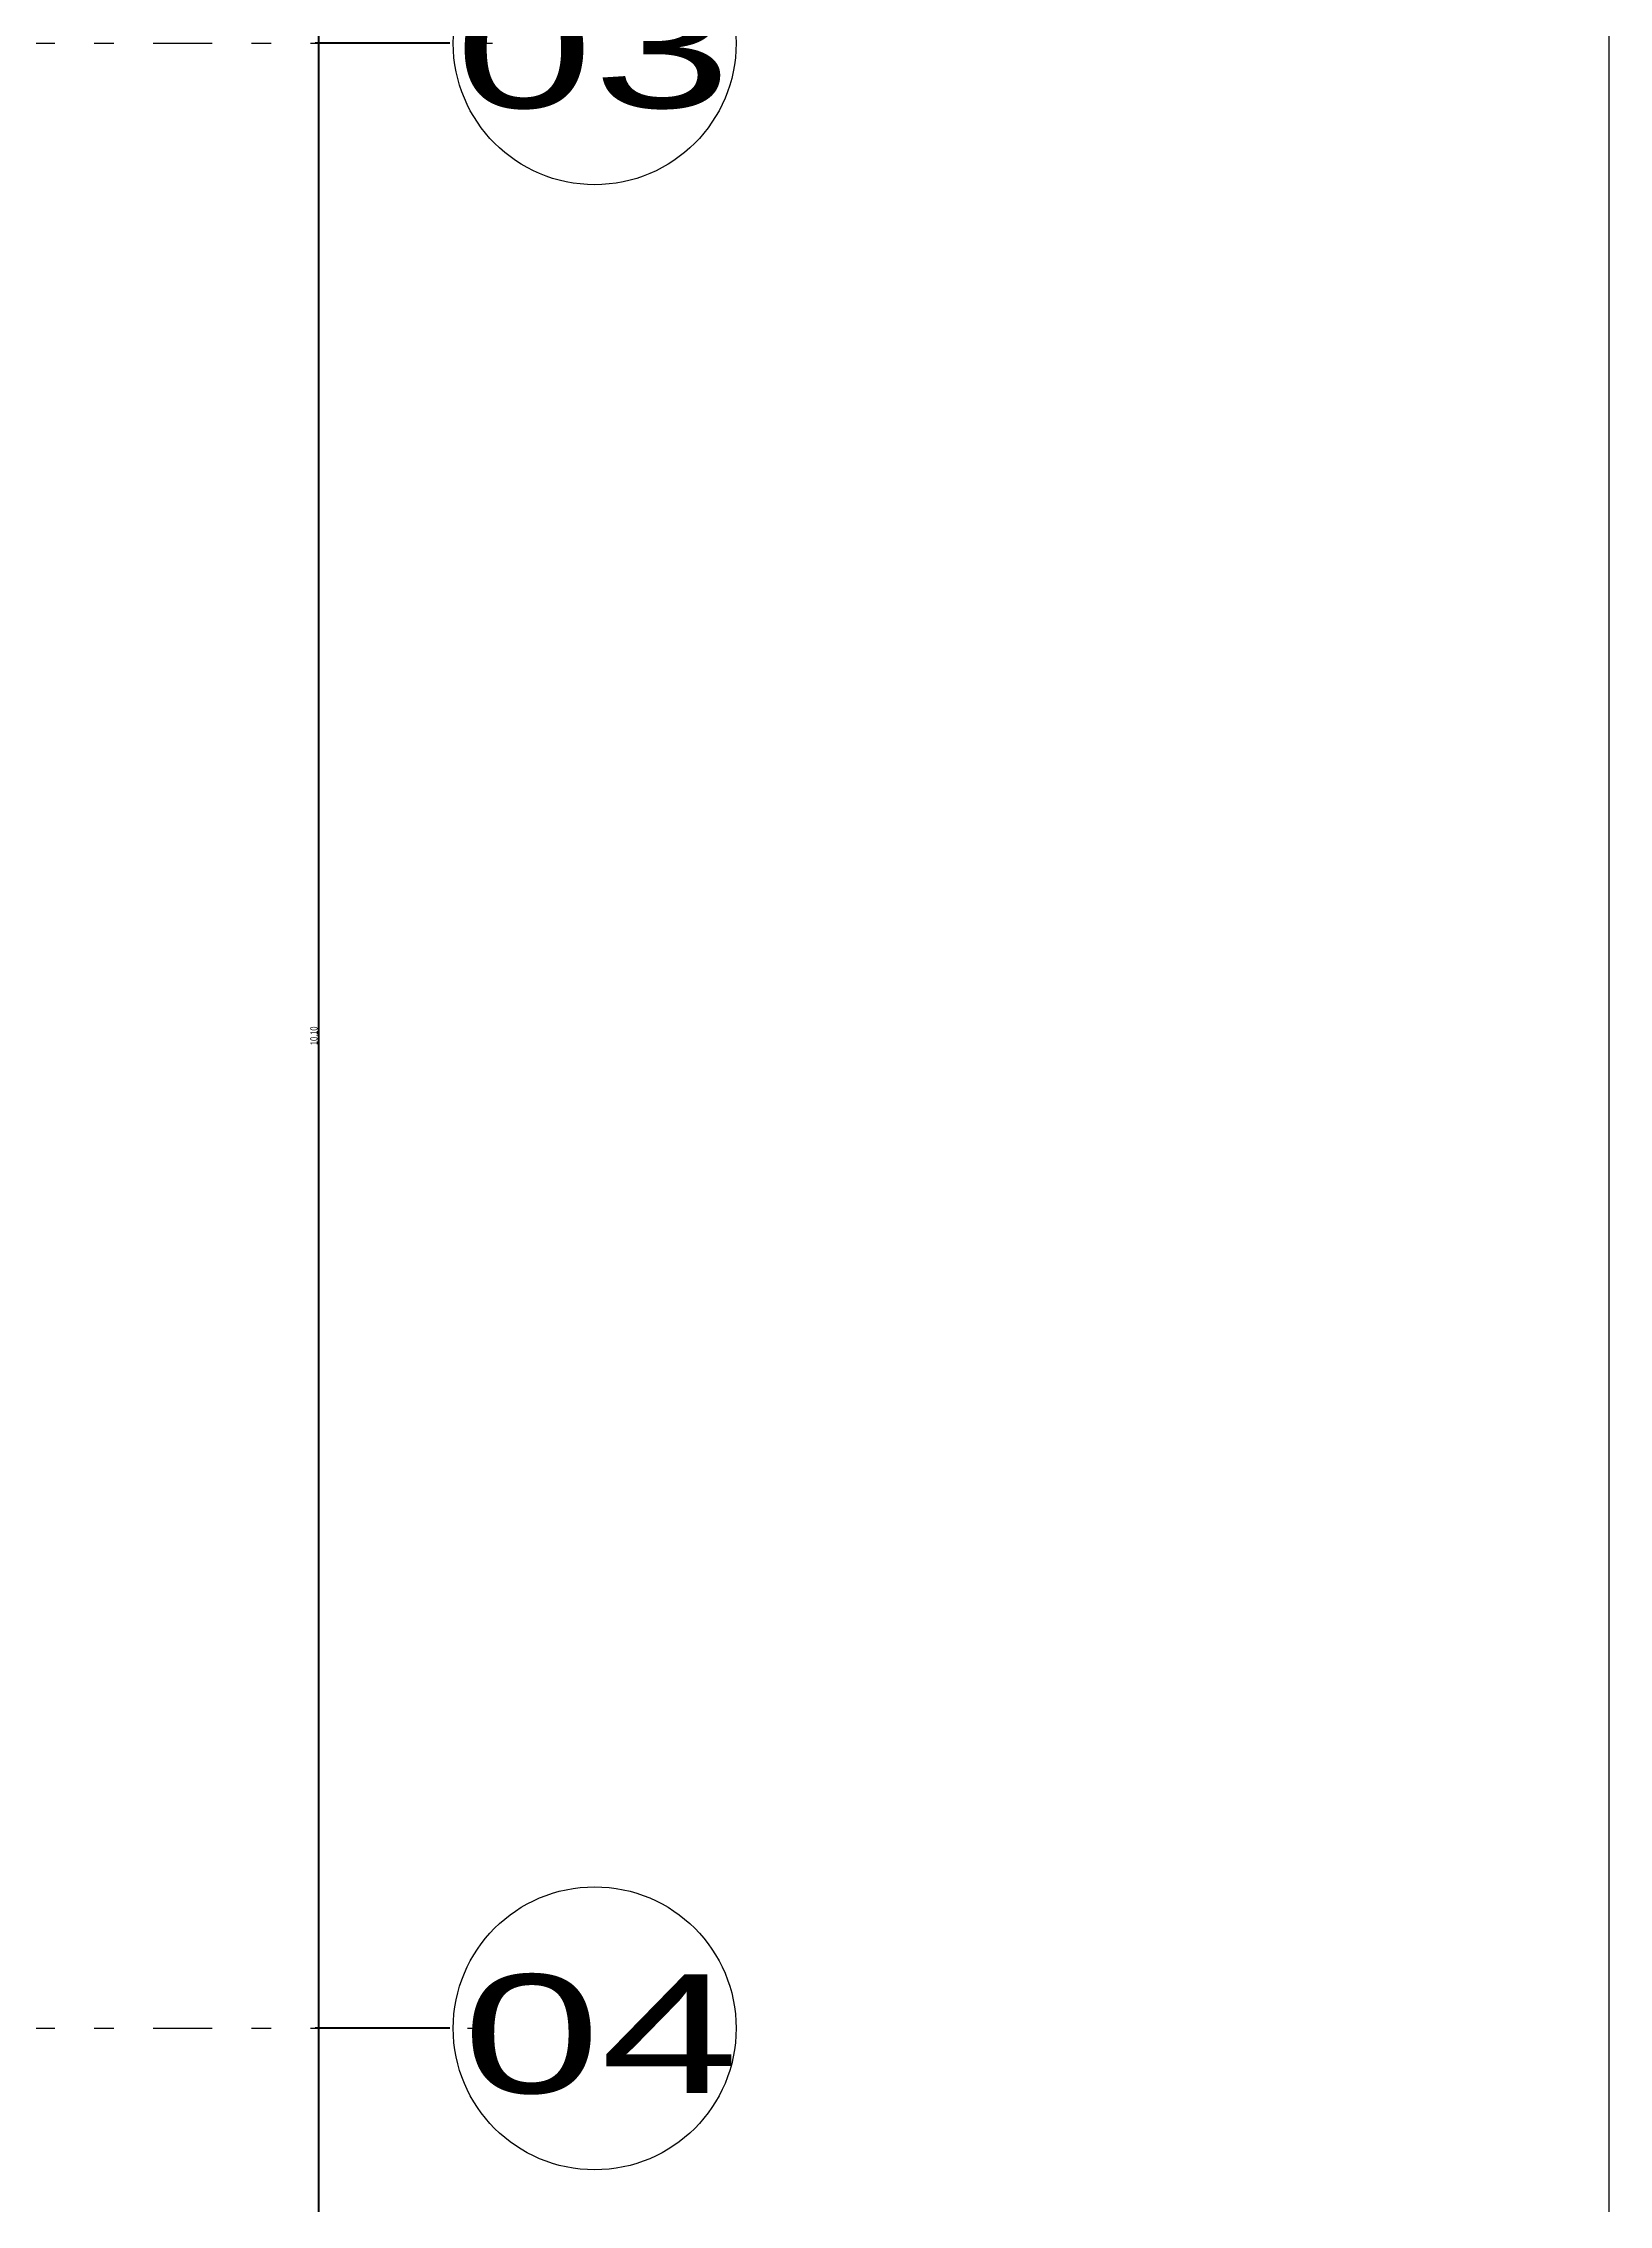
# Model space of a CAD drawing. Header units: millimetres. Extents: x 3781 to 4924, y 1639 to 1721.
# Drawn here: x 3831.09 to 3839.05, y 1675.31 to 1686.3 of the extents above; entities that cross this region are included whole.
import ezdxf

# ---------------------------------------------------------------- set-up
doc = ezdxf.new("R2010")
doc.units = ezdxf.units.MM
doc.linetypes.add('CENTER', pattern=[0.7, 0.3, -0.2, 0, -0.2])
doc.layers.get('Defpoints').update_dxf_attribs({"color": 255})
for name, color, linetype in [('1amobla', 2, 'Continuous'), ('_ACHU3', 253, 'Continuous'), ('EJE-ESTRUCTURA', 1, 'CENTER'), ('JCA_COTAS', 1, 'Continuous'), ('JCA_TEXTO1', 2, 'Continuous'), ('JCA_TEXTO2', 3, 'Continuous')]:
    doc.layers.add(name, color=color, linetype=linetype)
doc.layers.add('Muro', color=4, linetype='Continuous', lineweight=40)
doc.styles.add('ROMANS', font='arial.ttf', dxfattribs={"width": 0.7})
doc.styles.add('style2', font='arial.ttf', dxfattribs={"width": 1.5})
doc.dimstyles.new('1-10', dxfattribs={"dimscale": 10, "dimtxt": 0.0037, "dimasz": 0.001, "dimexe": 0.0018, "dimexo": 0.0018, "dimgap": 0.0005, "dimtad": 1, "dimzin": 4, "dimdsep": 46, "dimtxsty": 'ROMANS', "dimblk": 'ARCHTICK', "dimcen": 0.003, "dimdle": 0.0015, "dimclrd": 1, "dimclre": 1, "dimclrt": 4, "dimadec": 0, "dimazin": 0, "dimtfac": 1, "dimtix": 1, "dimtmove": 2, "dimatfit": 3, "dimldrblk": 'flecha', "dimfxl": 1, "dimtolj": 1, "dimtzin": 4, "dimarcsym": 0})

# ---------------------------------------------------------------- blocks, each defined once
blk = doc.blocks.new('_ArchTick')
at = {"color": 0, "linetype": 'ByBlock', "const_width": 0.15}
blk.add_lwpolyline([(-0.5, -0.5), (0.5, 0.5)], dxfattribs=at)
blk = doc.blocks.new('*D37')
at = {"layer": 'Defpoints', "color": 0, "transparency": 16777216}
for p in [(-46.7015223306288, -6667.898834199139), (-47.38634574995908, -6675.898834197278), (-46.70152233027228, -6675.898834197278)]:
    blk.add_point(p, dxfattribs=at)
at = {"layer": 'JCA_COTAS', "color": 1, "lineweight": -2, "transparency": 16777216}
for p, q in [((-46.71952233062881, -6667.898834199139), (-47.40434574995908, -6667.898834199139)), ((-47.38634574995908, -6667.883834199139), (-47.38634574995908, -6675.913834197278)), ((-46.71952233027228, -6675.898834197278), (-47.40434574995908, -6675.898834197278))]:
    blk.add_line(p, q, dxfattribs=at)
at = {"layer": 'JCA_COTAS', "color": 1, "lineweight": -2, "transparency": 16777216, "xscale": 0.01, "yscale": 0.01, "zscale": 0.01}
for p, rotation in [((-47.38634574995908, -6667.898834199139), 90), ((-47.38634574995908, -6675.898834197278), 270)]:
    blk.add_blockref('_ArchTick', p, dxfattribs=dict(at, rotation=rotation))
at = {"layer": 'JCA_COTAS', "color": 4, "transparency": 16777216, "insert": (-47.41023695050666, -6671.898834198207), "char_height": 0.03700000000000001, "attachment_point": 5, "rotation": 90, "style": 'ROMANS'}
blk.add_mtext('\\A1;8.00', dxfattribs=at)
blk = doc.blocks.new('flecha')
at = {"layer": '_ACHU3', "linetype": 'Continuous', "lineweight": 0}
h = blk.add_hatch(color=255, dxfattribs=at)
h.dxf.hatch_style = 1
h.paths.add_polyline_path([(0, 0), (2.440939012883973, 0.4295472710209653), (2.440800316075634, 0.0184022549506153), (3.999699078682168, 0.0299991699157545), (4.000145416610846, -0.0299991699157545), (2.440937037757976, -0.0419800445802139), (2.440935414322666, -0.4295472711578441)])
at = {"layer": '_ACHU3', "linetype": 'Continuous', "lineweight": 0, "flags": 128}
blk.add_lwpolyline([(0, 0), (2.440939012883973, 0.4295472710209653), (2.440800316075634, 0.0184022549506153), (2.440800316075634, 0.0184022549506153), (3.999699078682168, 0.0299991699157545), (4.000145416610846, -0.0299991699157545), (2.440937037757976, -0.0419800445802139), (2.440935414322666, -0.4295472711578441), (0, 0)], dxfattribs=at)
blk = doc.blocks.new('*D38')
at = {"layer": 'Defpoints', "color": 0, "transparency": 16777216}
for p in [(-46.70152233027228, -6675.898834197277), (-47.38634574995862, -6685.998834215005), (-46.70152233027228, -6685.998834215005)]:
    blk.add_point(p, dxfattribs=at)
at = {"layer": 'JCA_COTAS', "color": 1, "lineweight": -2, "transparency": 16777216}
for p, q in [((-46.71952233027228, -6675.898834197277), (-47.40434574995862, -6675.898834197277)), ((-47.38634574995862, -6675.883834197277), (-47.38634574995862, -6686.013834215005)), ((-46.71952233027228, -6685.998834215005), (-47.40434574995862, -6685.998834215005))]:
    blk.add_line(p, q, dxfattribs=at)
at = {"layer": 'JCA_COTAS', "color": 1, "lineweight": -2, "transparency": 16777216, "xscale": 0.01, "yscale": 0.01, "zscale": 0.01}
for p, rotation in [((-47.38634574995862, -6675.898834197277), 90), ((-47.38634574995862, -6685.998834215005), 270)]:
    blk.add_blockref('_ArchTick', p, dxfattribs=dict(at, rotation=rotation))
at = {"layer": 'JCA_COTAS', "color": 4, "transparency": 16777216, "insert": (-47.41023695050622, -6680.94883420614), "char_height": 0.03700000000000001, "attachment_point": 5, "rotation": 90, "style": 'ROMANS'}
blk.add_mtext('\\A1;10.10', dxfattribs=at)
blk = doc.blocks.new('*D39')
at = {"layer": 'Defpoints', "color": 0, "transparency": 16777216}
for p in [(-46.70152233027228, -6685.998834215005), (-47.38634574995817, -6693.998831168867), (-46.70152233027228, -6693.998831168867)]:
    blk.add_point(p, dxfattribs=at)
at = {"layer": 'JCA_COTAS', "color": 1, "lineweight": -2, "transparency": 16777216}
for p, q in [((-46.71952233027228, -6685.998834215005), (-47.40434574995817, -6685.998834215005)), ((-47.38634574995817, -6685.983834215005), (-47.38634574995817, -6694.013831168867)), ((-46.71952233027228, -6693.998831168867), (-47.40434574995817, -6693.998831168867))]:
    blk.add_line(p, q, dxfattribs=at)
at = {"layer": 'JCA_COTAS', "color": 1, "lineweight": -2, "transparency": 16777216, "xscale": 0.01, "yscale": 0.01, "zscale": 0.01}
for p, rotation in [((-47.38634574995817, -6685.998834215005), 90), ((-47.38634574995817, -6693.998831168867), 270)]:
    blk.add_blockref('_ArchTick', p, dxfattribs=dict(at, rotation=rotation))
at = {"layer": 'JCA_COTAS', "color": 4, "transparency": 16777216, "insert": (-47.41023695050576, -6689.998832691934), "char_height": 0.03700000000000001, "attachment_point": 5, "rotation": 90, "style": 'ROMANS'}
blk.add_mtext('\\A1;8.00', dxfattribs=at)
blk = doc.blocks.new('estructura etapa 3')
at = {"layer": 'EJE-ESTRUCTURA'}
for p, q in [((-93.02815777676403, -6675.898834195637), (-46.501522330272, -6675.898834197281)), ((-93.0281577777954, -6685.998834213366), (-46.501522330272, -6685.998834215009))]:
    blk.add_line(p, q, dxfattribs=at)
at = {"layer": 'JCA_TEXTO1', "linetype": 'Continuous'}
for centre in [(-45.98170003574967, -6675.898834197281), (-45.98170003574967, -6685.998834215005)]:
    blk.add_circle(centre, 0.719822294522596, dxfattribs=at)
at = {"layer": 'JCA_TEXTO2', "style": 'style2', "width": 1.5}
for s, p in [('03', (-46.69257459955077, -6676.228537914395)), ('04', (-46.65478846053463, -6686.328537932119))]:
    blk.add_text(s, height=0.6030684033583463, rotation=0.02931006920963407, dxfattribs=at).set_placement(p)
at = {"layer": 'JCA_COTAS'}
for base, p1, p2, picture, middle in [((-47.38634574995908, -6675.898834197278), (-46.70152233062879, -6667.898834199135), (-46.70152233027227, -6675.898834197274), '*D37', (-47.41023695050666, -6671.898834198207)), ((-47.38634574995862, -6685.998834215005), (-46.70152233027227, -6675.898834197274), (-46.70152233027227, -6685.998834215001), '*D38', (-47.41023695050622, -6680.94883420614)), ((-47.38634574995817, -6693.998831168867), (-46.70152233027227, -6685.998834215002), (-46.70152233027227, -6693.998831168863), '*D39', (-47.41023695050576, -6689.998832691934))]:
    dim = blk.add_linear_dim(base=base, p1=p1, p2=p2, angle=90, dimstyle='1-10', dxfattribs=at)
    dim.commit()
    dim.dimension.update_dxf_attribs({"geometry": picture, "text_midpoint": middle})

msp = doc.modelspace()

# ---------------------------------------------------------------- linework, layer by layer
at = {"layer": '1amobla', "color": 7, "linetype": 'Continuous', "ltscale": 0.3, "true_color": 0xffffff}
msp.add_lwpolyline([(3780.606815299534, 1712.387194804209), (3839.054824229405, 1712.387194804209), (3839.054824229405, 1639.402267656671), (3780.606815299534, 1639.402267656671)], close=True, dxfattribs=at)

# ---------------------------------------------------------------- block references
at = {"layer": 'Muro'}
msp.add_blockref('estructura etapa 3', (3879.876216069132, 8362.201718976386), dxfattribs=at)

doc.saveas('drawing.dxf')
